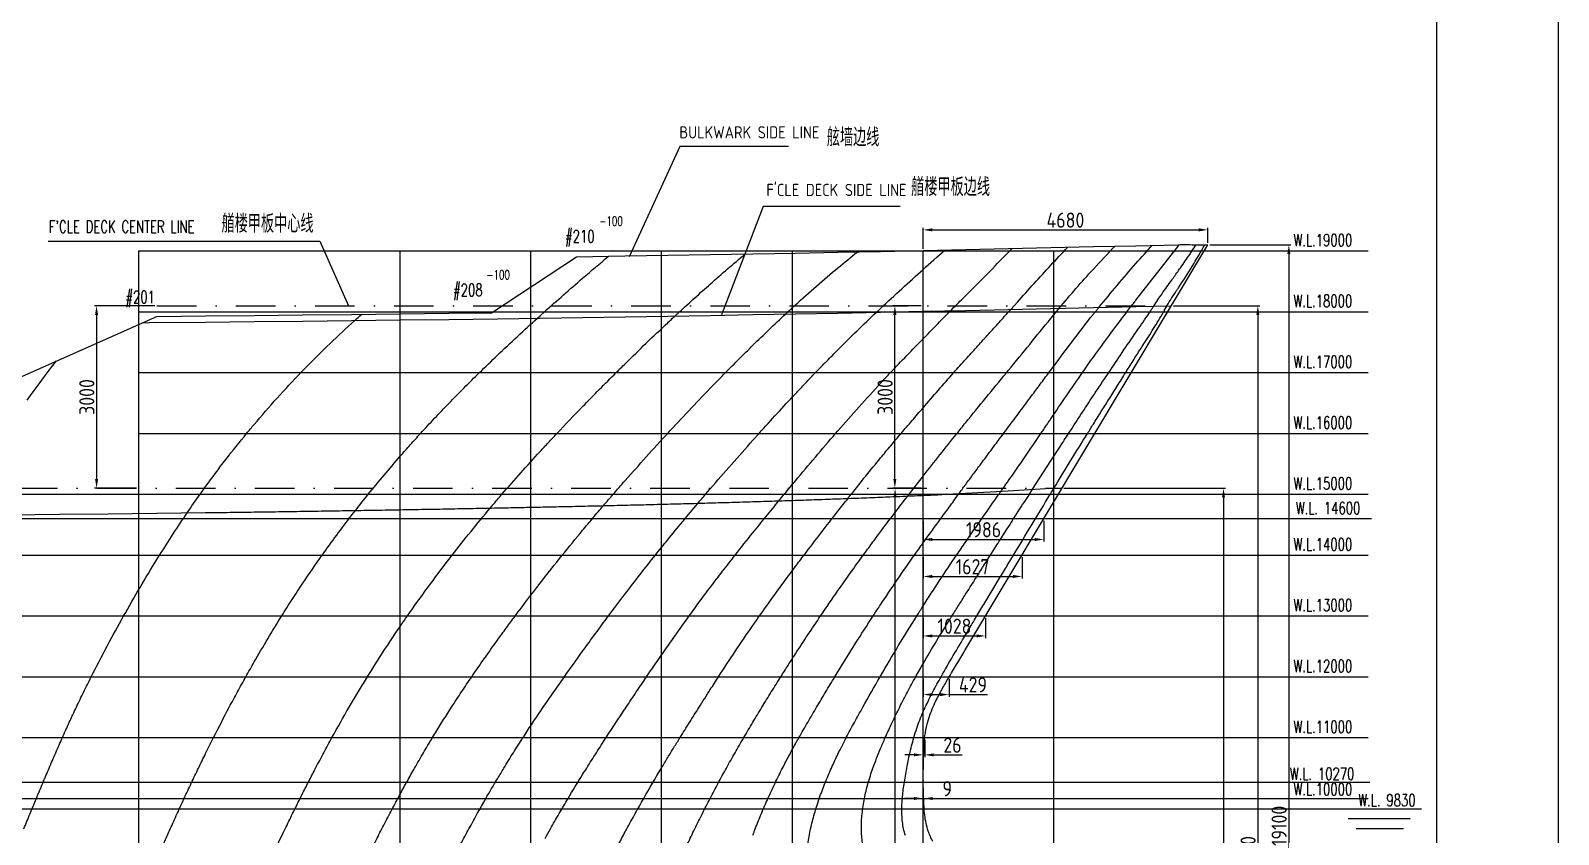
# Model space of a CAD drawing. Extents: x -990827 to -799530, y -79356 to 40656.
# Drawn here: x -824656 to -799530, y -34035 to -20821 of the extents above; entities that cross this region are included whole.
import ezdxf

# ---------------------------------------------------------------- set-up
doc = ezdxf.new("R2010")
doc.units = 0
doc.header["$MEASUREMENT"] = 0
doc.header["$PDMODE"] = 3
doc.header["$PDSIZE"] = 200
doc.linetypes.add('DASHDOT', pattern=[1, 0.5, -0.25, 0, -0.25])
for name, color, linetype in [('301', 7, 'Continuous'), ('302', 7, 'Continuous'), ('700', 7, 'Continuous'), ('CLOUND1', 7, 'Continuous'), ('grid', 7, 'Continuous'), ('sta', 7, 'Continuous'), ('标题栏', 7, 'Continuous')]:
    doc.layers.add(name, color=color, linetype=linetype)
doc.styles.add('ROMANS', font='romans.shx', dxfattribs={"width": 0.7, "height": 125})
doc.styles.get("Standard").update_dxf_attribs({"font": 'gbenor.shx', "bigfont": 'gbcbig.shx'})
doc.dimstyles.new('ISO-25', dxfattribs={"dimtxt": 250, "dimasz": 150, "dimexe": 35, "dimexo": 35, "dimgap": 35, "dimtad": 1, "dimdec": 0, "dimtxsty": 'Standard', "dimcen": 20, "dimclrd": 2, "dimclre": 2, "dimclrt": 2, "dimadec": 0, "dimazin": 0, "dimtfac": 1, "dimtdec": 0, "dimtmove": 0, "dimatfit": 3, "dimfxl": 1.25, "dimarcsym": 0})

# ---------------------------------------------------------------- blocks, each defined once
blk = doc.blocks.new('*D51')
at = {"color": 2, "lineweight": -2, "transparency": 16777216}
for p, q in [((-822612, -25344), (-823605, -25344)), ((-823570, -25494), (-823570, -28194)), ((-822912, -28344), (-823605, -28344))]:
    blk.add_line(p, q, dxfattribs=at)
at = {"color": 2, "transparency": 16777216}
for points in [[(-823595, -25494), (-823545, -25494), (-823570, -25344)], [(-823595, -28194), (-823545, -28194), (-823570, -28344)]]:
    blk.add_solid(points, dxfattribs=at)
at = {"layer": 'Defpoints', "color": 0, "transparency": 16777216}
for p in [(-822577, -25344), (-823570, -28344), (-822877, -28344)]:
    blk.add_point(p, dxfattribs=at)
at = {"color": 2, "transparency": 16777216, "insert": (-823730, -26844), "char_height": 250, "attachment_point": 5, "rotation": 90}
blk.add_mtext('3000', dxfattribs=at)
blk = doc.blocks.new('*D10')
at = {"layer": 'Defpoints', "color": 0, "transparency": 16777216}
for p in [(-809977, -28844), (-807991, -28844), (-807991, -29186)]:
    blk.add_point(p, dxfattribs=at)
at = {"layer": '标题栏', "color": 2, "lineweight": -2, "transparency": 16777216}
for p, q in [((-809977, -28879), (-809977, -29221)), ((-807991, -28879), (-807991, -29221)), ((-809827, -29186), (-808141, -29186))]:
    blk.add_line(p, q, dxfattribs=at)
at = {"layer": '标题栏', "color": 2, "transparency": 16777216}
for points in [[(-809827, -29161), (-809827, -29211), (-809977, -29186)], [(-808141, -29161), (-808141, -29211), (-807991, -29186)]]:
    blk.add_solid(points, dxfattribs=at)
at = {"layer": '标题栏', "color": 2, "transparency": 16777216, "insert": (-808984, -29026), "char_height": 250, "attachment_point": 5}
blk.add_mtext('1986', dxfattribs=at)
blk = doc.blocks.new('*D11')
at = {"layer": 'Defpoints', "color": 0, "transparency": 16777216}
for p in [(-809977, -29444), (-808351, -29444), (-808351, -29794)]:
    blk.add_point(p, dxfattribs=at)
at = {"layer": '标题栏', "color": 2, "lineweight": -2, "transparency": 16777216}
for p, q in [((-809977, -29479), (-809977, -29829)), ((-808351, -29479), (-808351, -29829)), ((-809827, -29794), (-808501, -29794))]:
    blk.add_line(p, q, dxfattribs=at)
at = {"layer": '标题栏', "color": 2, "transparency": 16777216}
for points in [[(-809827, -29769), (-809827, -29819), (-809977, -29794)], [(-808501, -29769), (-808501, -29819), (-808351, -29794)]]:
    blk.add_solid(points, dxfattribs=at)
at = {"layer": '标题栏', "color": 2, "transparency": 16777216, "insert": (-809164, -29634), "char_height": 250, "attachment_point": 5}
blk.add_mtext('1627', dxfattribs=at)
blk = doc.blocks.new('*D12')
at = {"layer": 'Defpoints', "color": 0, "transparency": 16777216}
for p in [(-809977, -30444), (-808949, -30444), (-808949, -30772)]:
    blk.add_point(p, dxfattribs=at)
at = {"layer": '标题栏', "color": 2, "lineweight": -2, "transparency": 16777216}
for p, q in [((-809977, -30479), (-809977, -30807)), ((-808949, -30479), (-808949, -30807)), ((-809827, -30772), (-809099, -30772))]:
    blk.add_line(p, q, dxfattribs=at)
at = {"layer": '标题栏', "color": 2, "transparency": 16777216}
for points in [[(-809827, -30747), (-809827, -30797), (-809977, -30772)], [(-809099, -30747), (-809099, -30797), (-808949, -30772)]]:
    blk.add_solid(points, dxfattribs=at)
at = {"layer": '标题栏', "color": 2, "transparency": 16777216, "insert": (-809463, -30612), "char_height": 250, "attachment_point": 5}
blk.add_mtext('1028', dxfattribs=at)
blk = doc.blocks.new('*D13')
at = {"layer": 'Defpoints', "color": 0, "transparency": 16777216}
for p in [(-809977, -31444), (-809548, -31444), (-809548, -31736)]:
    blk.add_point(p, dxfattribs=at)
at = {"layer": '标题栏', "color": 2, "lineweight": -2, "transparency": 16777216}
for p, q in [((-809977, -31479), (-809977, -31771)), ((-809548, -31479), (-809548, -31771)), ((-809827, -31736), (-809698, -31736)), ((-809548, -31736), (-808918, -31736))]:
    blk.add_line(p, q, dxfattribs=at)
at = {"layer": '标题栏', "color": 2, "transparency": 16777216}
for points in [[(-809827, -31711), (-809827, -31761), (-809977, -31736)], [(-809698, -31711), (-809698, -31761), (-809548, -31736)]]:
    blk.add_solid(points, dxfattribs=at)
at = {"layer": '标题栏', "color": 2, "transparency": 16777216, "insert": (-809158, -31576), "char_height": 250, "attachment_point": 5}
blk.add_mtext('429', dxfattribs=at)
blk = doc.blocks.new('*D14')
at = {"layer": 'Defpoints', "color": 0, "transparency": 16777216}
for p in [(-809977, -32444), (-809952, -32444), (-809952, -32727)]:
    blk.add_point(p, dxfattribs=at)
at = {"layer": '标题栏', "color": 2, "lineweight": -2, "transparency": 16777216}
for p, q in [((-809977, -32479), (-809977, -32762)), ((-809952, -32479), (-809952, -32762)), ((-810127, -32727), (-810277, -32727)), ((-809977, -32727), (-809952, -32727)), ((-809802, -32727), (-809337, -32727))]:
    blk.add_line(p, q, dxfattribs=at)
at = {"layer": '标题栏', "color": 2, "transparency": 16777216}
for points in [[(-810127, -32702), (-810127, -32752), (-809977, -32727)], [(-809802, -32702), (-809802, -32752), (-809952, -32727)]]:
    blk.add_solid(points, dxfattribs=at)
at = {"layer": '标题栏', "color": 2, "transparency": 16777216, "insert": (-809494, -32567), "char_height": 250, "attachment_point": 5}
blk.add_mtext('26', dxfattribs=at)
blk = doc.blocks.new('*D15')
at = {"layer": 'CLOUND1', "color": 2, "lineweight": -2, "transparency": 16777216}
for p, q in [((-810127, -33444), (-810277, -33444)), ((-809977, -33444), (-809969, -33444)), ((-809819, -33444), (-809493, -33444))]:
    blk.add_line(p, q, dxfattribs=at)
at = {"layer": 'CLOUND1', "color": 2, "transparency": 16777216}
for points in [[(-810127, -33419), (-810127, -33469), (-809977, -33444)], [(-809819, -33419), (-809819, -33469), (-809969, -33444)]]:
    blk.add_solid(points, dxfattribs=at)
at = {"layer": 'Defpoints', "color": 0, "transparency": 16777216}
for p in [(-809977, -33444), (-809969, -33444), (-809969, -33444)]:
    blk.add_point(p, dxfattribs=at)
at = {"layer": 'CLOUND1', "color": 2, "transparency": 16777216, "insert": (-809581, -33284), "char_height": 250, "attachment_point": 5}
blk.add_mtext('9', dxfattribs=at)
blk = doc.blocks.new('*D25')
at = {"layer": 'CLOUND1', "color": 2, "lineweight": -2, "transparency": 16777216}
for p, q in [((-810012, -28344), (-810474, -28344)), ((-810439, -43294), (-810439, -28494)), ((-810012, -43444), (-810474, -43444))]:
    blk.add_line(p, q, dxfattribs=at)
at = {"layer": 'CLOUND1', "color": 2, "transparency": 16777216}
for points in [[(-810464, -28494), (-810414, -28494), (-810439, -28344)], [(-810464, -43294), (-810414, -43294), (-810439, -43444)]]:
    blk.add_solid(points, dxfattribs=at)
at = {"layer": 'Defpoints', "color": 0, "transparency": 16777216}
for p in [(-810439, -28344), (-809977, -28344), (-809977, -43444)]:
    blk.add_point(p, dxfattribs=at)
at = {"layer": 'CLOUND1', "color": 2, "transparency": 16777216, "insert": (-810599, -35894), "char_height": 250, "attachment_point": 5, "rotation": 90}
blk.add_mtext('15100', dxfattribs=at)
blk = doc.blocks.new('*D26')
at = {"layer": 'CLOUND1', "color": 2, "lineweight": -2, "transparency": 16777216}
for p, q in [((-810012, -25344), (-810477, -25344)), ((-810442, -28194), (-810442, -25494)), ((-810012, -28344), (-810477, -28344))]:
    blk.add_line(p, q, dxfattribs=at)
at = {"layer": 'CLOUND1', "color": 2, "transparency": 16777216}
for points in [[(-810467, -25494), (-810417, -25494), (-810442, -25344)], [(-810467, -28194), (-810417, -28194), (-810442, -28344)]]:
    blk.add_solid(points, dxfattribs=at)
at = {"layer": 'Defpoints', "color": 0, "transparency": 16777216}
for p in [(-810442, -25344), (-809977, -25344), (-809977, -28344)]:
    blk.add_point(p, dxfattribs=at)
at = {"layer": 'CLOUND1', "color": 2, "transparency": 16777216, "insert": (-810602, -26844), "char_height": 250, "attachment_point": 5, "rotation": 90}
blk.add_mtext('3000', dxfattribs=at)
blk = doc.blocks.new('*D27')
at = {"layer": 'CLOUND1', "color": 2, "lineweight": -2, "transparency": 16777216}
for p, q in [((-807664, -28344), (-805003, -28344)), ((-805038, -28494), (-805038, -43294)), ((-807664, -43444), (-805003, -43444))]:
    blk.add_line(p, q, dxfattribs=at)
at = {"layer": 'CLOUND1', "color": 2, "transparency": 16777216}
for points in [[(-805063, -28494), (-805013, -28494), (-805038, -28344)], [(-805063, -43294), (-805013, -43294), (-805038, -43444)]]:
    blk.add_solid(points, dxfattribs=at)
at = {"layer": 'Defpoints', "color": 0, "transparency": 16777216}
for p in [(-807699, -28344), (-807699, -43444), (-805038, -43444)]:
    blk.add_point(p, dxfattribs=at)
at = {"layer": 'CLOUND1', "color": 2, "transparency": 16777216, "insert": (-805198, -35894), "char_height": 250, "attachment_point": 5, "rotation": 90}
blk.add_mtext('15100', dxfattribs=at)
blk = doc.blocks.new('*D28')
at = {"layer": 'CLOUND1', "color": 2, "lineweight": -2, "transparency": 16777216}
for p, q in [((-805862, -25344), (-804438, -25344)), ((-804473, -25494), (-804473, -43294)), ((-805862, -43444), (-804438, -43444))]:
    blk.add_line(p, q, dxfattribs=at)
at = {"layer": 'CLOUND1', "color": 2, "transparency": 16777216}
for points in [[(-804498, -25494), (-804448, -25494), (-804473, -25344)], [(-804498, -43294), (-804448, -43294), (-804473, -43444)]]:
    blk.add_solid(points, dxfattribs=at)
at = {"layer": 'Defpoints', "color": 0, "transparency": 16777216}
for p in [(-805897, -25344), (-805897, -43444), (-804473, -43444)]:
    blk.add_point(p, dxfattribs=at)
at = {"layer": 'CLOUND1', "color": 2, "transparency": 16777216, "insert": (-804633, -34394), "char_height": 250, "attachment_point": 5, "rotation": 90}
blk.add_mtext('18100', dxfattribs=at)
blk = doc.blocks.new('*D29')
at = {"layer": 'CLOUND1', "color": 2, "lineweight": -2, "transparency": 16777216}
for p, q in [((-805262, -24344), (-803928, -24344)), ((-803963, -24494), (-803963, -43294)), ((-805827, -43444), (-803928, -43444))]:
    blk.add_line(p, q, dxfattribs=at)
at = {"layer": 'CLOUND1', "color": 2, "transparency": 16777216}
for points in [[(-803988, -24494), (-803938, -24494), (-803963, -24344)], [(-803988, -43294), (-803938, -43294), (-803963, -43444)]]:
    blk.add_solid(points, dxfattribs=at)
at = {"layer": 'Defpoints', "color": 0, "transparency": 16777216}
for p in [(-805297, -24344), (-805862, -43444), (-803963, -43444)]:
    blk.add_point(p, dxfattribs=at)
at = {"layer": 'CLOUND1', "color": 2, "transparency": 16777216, "insert": (-804123, -33894), "char_height": 250, "attachment_point": 5, "rotation": 90}
blk.add_mtext('19100', dxfattribs=at)
blk = doc.blocks.new('*D44')
at = {"layer": 'CLOUND1', "color": 2, "lineweight": -2, "transparency": 16777216}
for p, q in [((-809977, -24409), (-809977, -24062)), ((-809827, -24097), (-805447, -24097)), ((-805297, -24309), (-805297, -24062))]:
    blk.add_line(p, q, dxfattribs=at)
at = {"layer": 'CLOUND1', "color": 2, "transparency": 16777216}
for points in [[(-809827, -24072), (-809827, -24122), (-809977, -24097)], [(-805447, -24072), (-805447, -24122), (-805297, -24097)]]:
    blk.add_solid(points, dxfattribs=at)
at = {"layer": 'Defpoints', "color": 0, "transparency": 16777216}
for p in [(-805297, -24097), (-805297, -24344), (-809977, -24444)]:
    blk.add_point(p, dxfattribs=at)
at = {"layer": 'CLOUND1', "color": 2, "transparency": 16777216, "insert": (-807637, -23937), "char_height": 250, "attachment_point": 5}
blk.add_mtext('4680', dxfattribs=at)

msp = doc.modelspace()

# ---------------------------------------------------------------- linework, layer by layer
msp.add_line((-799529.8, -79355.7), (-799529.8, 4644.3))
at = {"color": 2}
msp.add_line((-822577.4, -25619.2), (-822822.4, -25627.9), dxfattribs=at)
at = {"color": 6}
msp.add_lwpolyline([(-801529.8, -77355.7), (-801529.8, 2644.3)], dxfattribs=at)
at = {"color": 171}
for points in [[(-813850, -34192, -0.005198), (-813732.4, -33943.5, -0.0035318), (-813608.3, -33692.9, -0.0034279), (-813480.6, -33443.5, -0.0033845), (-813347.9, -33192.9, -0.0031715), (-813211.5, -32943.5, -0.0030504), (-813070.5, -32693, -0.0026214), (-812926.4, -32443.5, -0.0024086), (-812777.4, -32191.7, -0.0020957), (-812627.6, -31943.5, -0.0019419), (-812473.7, -31693.2, -0.0018406), (-812317.6, -31443.5, -0.0014287), (-812198.2, -31255.2, -0.001615), (-812077.4, -31067.3, -0.0027586), (-811872.6, -30754.8, -0.0026086), (-811663.8, -30443.5, -0.0034421), (-811377.4, -30027.5, -0.0048756), (-810960.9, -29443.5, -0.0016043), (-810819.9, -29251.1, -0.0014981), (-810677.4, -29059.2, -0.0046798), (-810230.1, -28472), (-810207.9, -28443.5, -0.000434), (-809977.5, -28147.7, -0.0008859), (-809701.3, -27795, -0.0029529), (-809421.7, -27443.5, -0.0007917), (-809349.7, -27354.4, -0.0002959), (-809277.4, -27265.3, -0.0007961), (-808942.7, -26854.7, -0.0001699), (-808606.9, -26444.4), (-808574.5, -26404.9, -0.0001595), (-807876, -25552.9), (-807784.4, -25441.2, -0.0001925), (-807761.6, -25413.4, -0.0005434), (-807738.8, -25385.7, -0.0071514), (-807464, -25061.8, -0.0062106), (-807177.4, -24741.8, -0.0070674), (-806821, -24364.6)], [(-811873.3, -34193.4, -0.0190263), (-811828, -33943.5, -0.0159335), (-811764.3, -33693.4, -0.0132175), (-811684.9, -33443.5, -0.012073), (-811591.4, -33193.4, -0.0097536), (-811485.2, -32943.5, -0.0041491), (-811432.4, -32828.2, -0.003641), (-811377.4, -32712.9, -0.003937), (-811310.6, -32578.2, -0.0032123), (-811241.5, -32443.5, -0.0050064), (-811107.8, -32193.5, -0.0024503), (-810969.4, -31943.5, -0.003609), (-810684.5, -31443.5), (-810677.4, -31431.2, -0.0039009), (-810385.9, -30937.3, -0.0052549), (-810082.1, -30443.5, -0.0008711), (-810029.9, -30361, -0.0006605), (-809977.4, -30278.6, -0.0033089), (-809706.9, -29861, -0.0045982), (-809427, -29443.5, -0.0010972), (-809352.2, -29334.6, -0.0004233), (-809276.9, -29225.8, -0.000722), (-809005.1, -28834.6, -0.0002489), (-808732.2, -28443.5, -0.0000673), (-808714.3, -28417.8, -0.0004346), (-808696.3, -28392.2, -0.0009396), (-808656.5, -28335.6, -0.0001527), (-808616.5, -28279.1, 0.0000071), (-808596.9, -28251.5, 0.0001765), (-808577.4, -28223.9, 0.0034125), (-808305.7, -27833.8, 0.0018888), (-808040, -27443.5, 0.000238), (-807994.4, -27376, 0.0001761), (-807948.9, -27308.5, 0.0000972), (-807913.2, -27255.5, -0.0001764), (-807877.4, -27202.4, -0.0014039), (-807619.8, -26823, -0.0024293), (-807358, -26443.5, -0.0011163), (-807268.3, -26315.5, -0.0019237), (-807177.4, -26187.5, -0.0051397), (-806913.9, -25827.1, -0.0018681), (-806625, -25443.5), (-806560.6, -25358.7, -0.0006427), (-806519.3, -25304.6, -0.0030895), (-806477.4, -25250.4), (-805777.4, -24357.1), (-805764.4, -24340.5)], [(-810269.2, -34054.5, -0.0249964), (-810298.2, -33943.5, -0.0439665), (-810325.8, -33710.3, -0.0281854), (-810318.7, -33443.5, -0.0178843), (-810290.6, -33208, -0.0082694), (-810245, -32943.5, -0.0067908), (-810198.6, -32715.7, -0.0164617), (-810129.9, -32443.5, -0.0111257), (-810081.6, -32288.7, -0.0232869), (-809977.4, -32021.3, -0.0030099), (-809959.9, -31982.5, -0.0012737), (-809941.9, -31943.5, -0.0130112), (-809816.5, -31691, -0.0058456), (-809681.6, -31443.5, -0.0050684), (-809482.1, -31095.6, -0.0023026), (-809277.4, -30750.5, -0.000479), (-809205.1, -30630.1, 0.0001278), (-809132.6, -30509.8), (-809092.7, -30443.5, 0.0002041), (-808961.3, -30225.1), (-808703.8, -29796.6, -0.000269), (-808577.4, -29586.5), (-808491.3, -29443.5, -0.0002474), (-808189.5, -28943.2, -0.0008341), (-807886.6, -28443.5), (-807886.1, -28442.8, -0.0003113), (-807881.8, -28435.6, 0.0001842), (-807877.4, -28428.5, 0.0010986), (-807856.2, -28393.3, 0.0002441), (-807835.1, -28358.1), (-807825.8, -28342.6, -0.003158), (-807551.5, -27892, -0.0008916), (-807273.5, -27443.5, -0.0001737), (-807225.5, -27366.4, -0.0003334), (-807177.4, -27289.4, -0.0008681), (-807052.5, -27090.3, -0.0002585), (-806927.2, -26891.4, 0.0001662), (-806786.2, -26667.6, 0.0011117), (-806645.8, -26443.5, 0.000061), (-806625.2, -26410.5, 0.0003182), (-806604.6, -26377.5, -0.0003136), (-806541.2, -26275.7, -0.0015458), (-806477.4, -26174.1, -0.0014282), (-806418.3, -26081.3, -0.0003069), (-806358.9, -25988.7, 0.0024033), (-806187.1, -25718.3, 0.0120981), (-806023.5, -25443.5, 0.0006682), (-806015, -25428.5, 0.0003208), (-806006.6, -25413.4, -0.0006789), (-805987.4, -25379.2, -0.0033592), (-805968, -25345.2, -0.0126343), (-805890.7, -25219.4, -0.0025163), (-805809.5, -25095.8, 0.0000685), (-805793.4, -25071.7, 0.0004701), (-805777.4, -25047.5, 0.0166314), (-805344.4, -24342.7)], [(-822535.7, -34346.7, -0.0000696), (-822446.8, -34144.8, -0.0010296), (-822357.5, -33943.5, -0.0016247), (-822244.5, -33692.6, -0.0019034), (-822130.4, -33443.5, -0.0020202), (-822012.8, -33192.4, -0.0021189), (-821893.9, -32943.5, -0.0021471), (-821777.4, -32705.2, -0.0024564), (-821646.6, -32443.5, -0.0048624), (-821387.4, -31943.5, -0.0025665), (-821252.2, -31692.1, -0.0026933), (-821115.2, -31443.5, -0.0027678), (-820977.4, -31199.8, -0.0046148), (-820753.8, -30817.7, -0.0049734), (-820525.1, -30443.5, -0.0037625), (-820352.7, -30172.2, -0.0039059), (-820177.4, -29905.5, -0.0070327), (-819859.2, -29443.5, -0.0050908), (-819620.6, -29114.6, -0.0047579), (-819377.4, -28792.8, -0.001344), (-819312.5, -28709.1, -0.0022674), (-819207.6, -28575.7, -0.0020219), (-819101.7, -28443.5, -0.009567), (-818577.4, -27819, -0.0029634), (-818410.5, -27630, -0.0028119), (-818242, -27443.5, -0.0036895), (-818011, -27194.7, -0.0034592), (-817777.4, -26950, -0.0035128), (-817526.8, -26694.7, -0.003166), (-817273.4, -26443.5, -0.0034216), (-816977.4, -26157.7, -0.0034907), (-816650.1, -25850.2, -0.0030503), (-816319.5, -25547.7), (-816277.4, -25509.7), (-816203.9, -25443.5, -0.0024576), (-815891.8, -25166.1, -0.0025568), (-815577.4, -24892.3, -0.0034729), (-815151.2, -24530)], [(-819004, -34192.2, -0.0023484), (-818878.2, -33943.5, -0.0024002), (-818748.1, -33692.2, -0.0026682), (-818616.1, -33443.5), (-818577.4, -33371.9, -0.0025716), (-818459.3, -33156.5, -0.0027396), (-818339.4, -32943.5, -0.0033569), (-818193.7, -32691.7, -0.0035286), (-818045.5, -32443.5, -0.0031068), (-817912.4, -32227.2, -0.0029335), (-817777.4, -32013.6), (-817732.4, -31943.5, -0.0033097), (-817567.5, -31691.8, -0.003021), (-817400.3, -31443.5, -0.0035312), (-817190.3, -31140.3, -0.0030796), (-816977.4, -30841.4, -0.0019576), (-816832.1, -30641.6, -0.0018314), (-816685.6, -30443.5, -0.004979), (-816277.4, -29906.7, -0.0044553), (-815911.2, -29443.5, -0.0039391), (-815577.4, -29035.6, -0.0019177), (-815406.8, -28832, -0.0016853), (-815235, -28630.1, -0.0015686), (-815074.3, -28443.5, -0.0019191), (-814877.4, -28218.2, -0.0031309), (-814529.6, -27828.3, -0.0026885), (-814178.3, -27443.5, -0.0026234), (-813829.5, -27069.6, -0.0030167), (-813477.4, -26700.5, -0.0022764), (-813227.1, -26443.5, -0.0021611), (-813003.1, -26217.7, -0.0023547), (-812777.4, -25994.3, -0.0030177), (-812510, -25735.1, -0.0037907), (-812239.7, -25480.2), (-812200.2, -25443.5, -0.000712), (-812138.9, -25387, -0.000932), (-812077.4, -25330.6, -0.0110716), (-811377.4, -24719.4, -0.0049165), (-811057.5, -24457.6)], [(-816193.1, -34099.1, -0.0030847), (-816107.2, -33943.5, -0.0044216), (-815963.2, -33691.8, -0.0028636), (-815816.3, -33443.5, -0.003854), (-815577.4, -33051.8, -0.0010414), (-815509.9, -32943.5, -0.0022773), (-815351.1, -32692.5, -0.0019139), (-815190.6, -32443.5, -0.0016356), (-815034.6, -32205.1, -0.0010791), (-814877.5, -31967.8), (-814861.3, -31943.6, -0.0009824), (-814693.8, -31693, -0.0012243), (-814525.3, -31443.5, -0.001424), (-814352, -31189.8, -0.0018943), (-814177.4, -30937.7, -0.002105), (-814002.5, -30689.5, -0.0025306), (-813825.8, -30443.5, -0.0025094), (-813652.5, -30207.5, -0.0023144), (-813477.4, -29973.6, -0.0025091), (-813274, -29707.4, -0.002136), (-813068.5, -29443.5, -0.0027083), (-812777.4, -29077.3, -0.0017308), (-812563.8, -28813.4, -0.0012036), (-812349, -28551), (-812260.3, -28443.5, -0.0009799), (-812077.4, -28223, -0.0020725), (-811748.4, -27831.2, -0.0031224), (-811416, -27443.5), (-811377.4, -27399.2, -0.0035585), (-811029.9, -27006, -0.0038166), (-810677.4, -26618.8, -0.0009534), (-810595.9, -26531, -0.0012464), (-810514.1, -26443.6, -0.0036154), (-810247, -26163.7, -0.0010677), (-809977.5, -25886.6, -0.0004277), (-809759.9, -25664.3, -0.000622), (-809542, -25442.4), (-809527.1, -25427.3, -0.0013785), (-809423.5, -25322.8, -0.0002801), (-809319.7, -25218.7), (-809277.4, -25176.4, 0.0023123), (-808577.4, -24468.7), (-808513.8, -24403.7)]]:
    msp.add_lwpolyline(points, format="xyb", dxfattribs=at)
at = {"color": 151}
for points in [[(-812777.4, -34048.2, -0.0021315), (-812758.1, -33995.8, -0.0019421), (-812738.4, -33943.5, -0.0085351), (-812637.5, -33692.7, -0.0061676), (-812528.7, -33443.5, -0.005714), (-812412.1, -33192.9, -0.0058846), (-812289, -32943.5, -0.004704), (-812185.3, -32744.3, -0.0044502), (-812077.4, -32545.9, -0.0010887), (-812048.8, -32494.7, -0.0008714), (-812020, -32443.5, -0.003517), (-811876, -32193.2, -0.0017079), (-811729, -31943.5, -0.0013242), (-811579.6, -31693.4, -0.0015285), (-811428.4, -31443.5), (-811377.4, -31360, -0.0032272), (-811092.4, -30900.9, -0.0039202), (-810799.2, -30443.5, -0.0016602), (-810677.4, -30258.2, -0.0037329), (-810403, -29850, -0.004074), (-810120.4, -29443.5, -0.0020331), (-809977.4, -29243.2, -0.0015746), (-809840.7, -29054.5, -0.000269), (-809703.1, -28866.1, 0.00039), (-809549, -28654.9, 0.0019766), (-809396.2, -28443.5), (-809395, -28441.9, 0.0000008), (-809391.8, -28437.4, -0.0002666), (-809388.6, -28433, -0.0036165), (-809337.6, -28363, -0.0007179), (-809285.7, -28293.2), (-809277.4, -28282.1, 0.0006796), (-809153.2, -28114.8, 0.000303), (-809029.3, -27947.4, -0.0003058), (-808842.6, -27695.3, -0.0015404), (-808654.7, -27443.5, -0.0001687), (-808633.7, -27415.7, 0.0000673), (-808612.8, -27387.9), (-808577.4, -27340.8, 0.0013385), (-808385.6, -27084.3, 0.0002488), (-808195, -26827.5, -0.0001425), (-808052.5, -26635.4, -0.000754), (-807909.5, -26443.5), (-807877.4, -26400.6, -0.001298), (-807531.9, -25941.1, -0.0057507), (-807177.4, -25483.4, -0.0004473), (-807161.6, -25463.4, -0.001171), (-807145.6, -25443.5, -0.0020887), (-807116, -25407, -0.0005268), (-807086.2, -25370.6, -0.0024878), (-806786.4, -25009.3, -0.0061839), (-806477.4, -24649.8, -0.0058414), (-806207.5, -24350.7)], [(-810974.9, -34172.8, -0.0306444), (-810991.9, -33943.5, -0.0288175), (-810980.6, -33695.4, -0.0235974), (-810942.6, -33443.5, -0.0199331), (-810884.4, -33202.7, -0.0155067), (-810801.9, -32943.5, -0.0082235), (-810742.4, -32783.3, -0.0060572), (-810677.4, -32622.3, -0.0029704), (-810639.5, -32533, -0.0025199), (-810600.3, -32443.5, -0.0064785), (-810485.6, -32194.1, -0.0055316), (-810363, -31943.5, -0.0051982), (-810234.3, -31694, -0.0047885), (-810098.7, -31443.5, -0.0040022), (-809977.4, -31228.7, -0.0061712), (-809752.9, -30849.1, -0.003052), (-809502.7, -30443.5, -0.0008192), (-809390.7, -30265.1, -0.0002519), (-809278.2, -30086.7, -0.0005427), (-808871.3, -29444, -0.0002773), (-808726.7, -29216.4, -0.0007), (-808581.4, -28988.7, -0.000798), (-808406.5, -28716.3, -0.0002137), (-808230.6, -28443.7), (-808177.7, -28361.8), (-807876.5, -27895.6), (-807730.4, -27669.5, -0.0001753), (-807584.1, -27443.5, -0.0005717), (-807382, -27132.1, -0.0018819), (-807177.4, -26820.3, -0.0011097), (-807052.2, -26632, -0.0002488), (-806926.2, -26443.5, -0.0007706), (-806704.1, -26112.9, -0.0035143), (-806477.4, -25781.6, -0.0003352), (-806455.4, -25749.9, -0.0001105), (-806433.4, -25718.3, 0.0013286), (-806335, -25576.4, 0.0063815), (-806246, -25443.5, 0.001179), (-806230.3, -25419.3, 0.000232), (-806214.6, -25395.1, -0.0002437), (-806200.2, -25372.6, -0.0010276), (-806185.6, -25350.2, -0.0090711), (-806047.4, -25146, -0.0019019), (-805890, -24924.2, 0.0002375), (-805833.5, -24845.1, 0.0012072), (-805777.4, -24766.1, 0.0039758), (-805629.4, -24553.1, 0.0041568), (-805487, -24340.9)], [(-820709.4, -34443.5, -0.0017161), (-820468.8, -33943.5, -0.0010617), (-820346.3, -33692.7, -0.0018212), (-820222.9, -33443.5), (-820177.4, -33352.9, -0.0018474), (-820072.9, -33147.3, -0.0020513), (-819967.3, -32943.5, -0.0026346), (-819834, -32692.1, -0.0027575), (-819698.8, -32443.5, -0.0057741), (-819415.8, -31943.5), (-819377.4, -31877.8, -0.0027809), (-819247.7, -31659.3, -0.0030525), (-819116.3, -31443.5, -0.0060646), (-818850.3, -31024.3, -0.0056162), (-818577.4, -30615.7, -0.0022811), (-818458.4, -30443.5, -0.0060753), (-818121.9, -29973.4, -0.0058025), (-817777.4, -29515.6), (-817721.6, -29443.5, -0.0098306), (-817095.7, -28669.6, -0.0017835), (-816977.4, -28530.1, -0.0011211), (-816903.2, -28443.5, -0.0044226), (-816592.4, -28089.3, -0.0037343), (-816277.4, -27741.8, -0.001499), (-816138.9, -27592.1, -0.0013237), (-815999.7, -27443.5, -0.0037711), (-815577.4, -27001.7, -0.0023339), (-815302.6, -26721.1, -0.0021916), (-815025.8, -26443.5, -0.0012075), (-814877.4, -26296.7, -0.0060288), (-814177.4, -25623.9, -0.0005985), (-814117.6, -25567.9, -0.0009361), (-814057.8, -25512.2, -0.0005837), (-814020.5, -25477.8, -0.0003963), (-813983.3, -25443.5, -0.0023668), (-813731.3, -25214, -0.0026056), (-813477.4, -24987.4, -0.0059921), (-812903.1, -24492.2)], [(-817578, -34191.2, -0.0036952), (-817446.4, -33943.5, -0.0064734), (-817167.6, -33443.5, -0.0042201), (-816977.4, -33119, -0.0022629), (-816871.5, -32943.5, -0.0032656), (-816715.8, -32691.8, -0.0033542), (-816557.6, -32443.5, -0.0028416), (-816418.4, -32230.9, -0.0024967), (-816277.4, -32020.6), (-816225, -31943.5, -0.0024506), (-816051.9, -31692.5, -0.0016775), (-815877.2, -31443.5, -0.0025793), (-815577.4, -31024, -0.0018791), (-815365.2, -30732.6, -0.0020272), (-815151.2, -30443.5, -0.0026774), (-814877.4, -30080.8, -0.0025083), (-814630.3, -29760.4, -0.0027359), (-814380.6, -29443.5, -0.0022377), (-814177.4, -29191, -0.0026496), (-813929.7, -28889.2, -0.0023943), (-813679.6, -28590.6, -0.001157), (-813554.6, -28443.5), (-813477.4, -28353.4, -0.0029676), (-813129.1, -27952.6, -0.0023538), (-812777.4, -27556.5), (-812675.9, -27443.5, -0.002037), (-812378, -27115.5, -0.0027772), (-812077.4, -26790.9, -0.0016912), (-811913, -26616.5, -0.00203), (-811747.4, -26443.5, -0.0022201), (-811563.1, -26254.1, -0.0017313), (-811377.4, -26066.4, -0.0033042), (-811063.9, -25755.7, -0.0058012), (-810745.6, -25451.5), (-810743.3, -25449.4, 0.0002774), (-810740.2, -25446.4, 0.000125), (-810737.1, -25443.5, 0.0011049), (-810713.2, -25421.1, 0.0002169), (-810689.4, -25398.6), (-810677.4, -25387.3, -0.004318), (-810329.3, -25064.3, -0.0022715), (-809977.4, -24746.3, -0.0017796), (-809619.5, -24428.1)], [(-814994.3, -34216, -0.0050338), (-814877.4, -33993.1, -0.0004769), (-814864.1, -33968.3, -0.0003707), (-814850.7, -33943.5, -0.00335), (-814712.5, -33692.3, -0.0023577), (-814571.9, -33443.5, -0.0041236), (-814280.7, -32943.5, -0.0008569), (-814229.2, -32857.1, -0.0014304), (-814177.3, -32771, -0.002571), (-814076.7, -32606.7, -0.0006561), (-813975.1, -32443.4, -0.0003666), (-813818.8, -32193.2, -0.0009166), (-813662, -31943.6, -0.0006821), (-813569.9, -31798.1, -0.0008708), (-813477.4, -31652.9, -0.0014925), (-813342.6, -31443.5, -0.00357), (-813062.9, -31018.6, -0.0043756), (-812777.4, -30599.6, -0.0017278), (-812668.3, -30443.5, -0.0042183), (-812375.4, -30035.1, -0.0029811), (-812077.4, -29632, -0.0013059), (-811935.6, -29443.5, -0.002454), (-811657.9, -29080.1, -0.0018024), (-811377.4, -28719.6, -0.0005187), (-811295.6, -28615.4, -0.0007572), (-811213.6, -28511.5), (-811159.6, -28443.5, -0.001544), (-810919.8, -28143.6, -0.0031239), (-810677.4, -27846.3, -0.0022141), (-810509.1, -27644.4, -0.0014195), (-810339.5, -27443.8, -0.0011177), (-810158.9, -27232.4, -0.0004592), (-809977.7, -27021.7, -0.0009021), (-809727, -26731.7, -0.0027814), (-809474.3, -26443.8, -0.0011332), (-809376, -26333.6, -0.0006869), (-809277.4, -26223.8, -0.0008627), (-809101, -26028.6, -0.0001439), (-808924.2, -25833.9, 0.000218), (-808750.6, -25642.6, 0.0008395), (-808577.4, -25451), (-808535.3, -25404.2), (-808427.4, -25284.3, -0.0006105), (-808153.4, -24980.4, -0.0030722), (-807877.4, -24678.7, -0.0036642), (-807599, -24382.5)], [(-824766.1, -33943.5, -0.0004224), (-824663.3, -33693.2, -0.0007905), (-824560, -33443.5, -0.0009848), (-824455.3, -33192.9, -0.0014271), (-824349.7, -32943.5, -0.0017111), (-824241.5, -32692.4, -0.0023123), (-824131.9, -32443.5, -0.0026242), (-824018.2, -32192, -0.0030889), (-823902.4, -31943.5, -0.0032213), (-823781.2, -31691.9, -0.0029607), (-823657.8, -31443.5, -0.0058446), (-823395.2, -30937.6, -0.0052073), (-823124.7, -30443.5, -0.005084), (-822854.8, -29973.6, -0.0059808), (-822577.4, -29514.7), (-822533, -29443.5, -0.0045151), (-822308.8, -29092.4, -0.005211), (-822079.7, -28748.6, -0.0049521), (-821867.4, -28443.5, -0.0021266), (-821777.4, -28318, -0.0077999), (-821444.8, -27873.2, -0.0079144), (-821101.9, -27443.5, -0.0028787), (-820977.4, -27294.2, -0.0085998), (-820598.7, -26860.7, -0.0079935), (-820209.1, -26443.5), (-820177.4, -26410.8, -0.0078226), (-819782.4, -26015.8, -0.0080234), (-819377.4, -25635.7), (-819323.1, -25586.5, -0.0019743), (-819209.8, -25485.2)]]:
    msp.add_lwpolyline(points, format="xyb", dxfattribs=at)
at = {"color": 1, "linetype": 'DASHDOT', "ltscale": 1300}
for points in [[(-822577.4, -25343.5), (-805896.8, -25343.5)], [(-863868.2, -28343.5), (-807698.8, -28343.5)]]:
    msp.add_lwpolyline(points, dxfattribs=at)
at = {"color": 171}
msp.add_lwpolyline([(-824711.9, -26896.4), (-824654.3, -26817), (-824594.4, -26735.1), (-824533, -26651.8), (-824470.7, -26568.2), (-824408.4, -26485.4), (-824346.8, -26404.3), (-824286.7, -26326.2), (-824228.8, -26252.1)], dxfattribs=at)
at = {"layer": '301', "color": 2}
msp.add_lwpolyline([(-824977.4, -28779.8), (-824177.4, -28772.2), (-823377.4, -28763.8), (-822577.4, -28754.7), (-821777.4, -28744.8, 0.0001446), (-821373.3, -28739.5, 0.0002746), (-820977.4, -28734.1, 0.0001448), (-820577.8, -28728.5, 0.0000654), (-820177.4, -28722.6, 0.0000704), (-819777.2, -28716.5, 0.0001207), (-819377.4, -28710.2, 0.0001284), (-818976, -28703.6, 0.0001701), (-818577.4, -28696.8, 0.0000989), (-818178.4, -28689.8, 0.0001724), (-817777.4, -28682.6, 0.0001815), (-817377.8, -28675.1, 0.0000941), (-816977.4, -28667.3, 0.0001417), (-816625.2, -28660.2, 0.0002153), (-816277.4, -28653.1, 0.0002299), (-815922, -28645.5, 0.000217), (-815577.4, -28637.9, 0.0001826), (-815226, -28629.9, 0.0003042), (-814877.4, -28621.6, 0.0002573), (-814529.4, -28613, 0.0002647), (-814177.4, -28603.9, 0.0002672), (-813828.9, -28594.6, 0.0002604), (-813477.4, -28584.9, 0.0002739), (-813122.1, -28574.7, 0.0003015), (-812777.4, -28564.4, 0.0003799), (-812423.4, -28553.4, 0.0003433), (-812077.4, -28542.1, 0.0004396), (-811724.9, -28530.1, 0.0003852), (-811377.4, -28517.6, 0.0004102), (-811033.8, -28504.7, 0.0004782), (-810677.4, -28490.6, 0.000525), (-810358, -28477.4, 0.0004591), (-809977.4, -28460.8, 0.0011384), (-809489.5, -28438.1, 0.0026226), (-809277.4, -28426.7), (-808577.4, -28385), (-807877.4, -28343.5, -0.0148252), (-807845.4, -28342.6, -0.0030911), (-807692.1, -28343.5)], format="xyb", dxfattribs=at)
at = {"layer": '302', "color": 2}
msp.add_lwpolyline([(-822577.4, -25619.2), (-821777.4, -25612), (-820977.4, -25604.2), (-820177.4, -25596), (-819377.4, -25587.2), (-818577.4, -25577.8), (-817777.4, -25567.7), (-816977.4, -25557), (-816277.4, -25547.1), (-815577.4, -25536.7), (-814877.4, -25525.7), (-814177.4, -25514.3), (-813477.4, -25502.4), (-812777.4, -25490), (-812077.4, -25477.2), (-811377.4, -25463.9), (-810677.4, -25450.1), (-809977.4, -25435.7), (-809277.4, -25420.8), (-808577.4, -25405.2), (-807877.4, -25389), (-807177.4, -25372.6), (-806477.4, -25356.9), (-805896.1, -25343.5)], dxfattribs=at)
at = {"layer": '700', "color": 2}
msp.add_line((-824365.4, -24283.8), (-819897.5, -24283.8), dxfattribs=at)
at = {"layer": 'grid', "color": 2, "ltscale": 1300}
for p, q in [((-813979.8, -22726), (-814810.7, -24540.1)), ((-812191.2, -22726), (-813979.8, -22726)), ((-812606.8, -23715), (-813290.5, -25495.4)), ((-810353.3, -23715), (-812606.8, -23715)), ((-819897.5, -24283.8), (-819429.6, -25343.5))]:
    msp.add_line(p, q, dxfattribs=at)
at = {"layer": 'grid', "color": 2, "ltscale": 1200}
for p, q in [((-988582.5, -28843.5), (-802606.3, -28843.5)), ((-988568.4, -33173.5), (-802630.3, -33173.5))]:
    msp.add_line(p, q, dxfattribs=at)
at = {"layer": 'grid', "color": 1, "ltscale": 1200}
for p, q in [((-801966.8, -33780.2), (-802987.4, -33780.2)), ((-802858.9, -33935.2), (-802076, -33935.2))]:
    msp.add_line(p, q, dxfattribs=at)
at = {"layer": 'grid', "color": 251}
for points in [[(-822877.4, -24443.5), (-802657.5, -24443.5)], [(-822877.4, -43443.5), (-822877.4, -24443.5)], [(-822877.4, -24443.5), (-802657.5, -24443.5)], [(-818577.4, -45746.4), (-818577.4, -24443.5)], [(-816427.4, -43443.5), (-816427.4, -24443.5)], [(-814277.4, -43443.5), (-814277.4, -24443.5)], [(-812127.4, -43443.5), (-812127.4, -24443.5)], [(-807827.4, -43443.5), (-807827.4, -24443.5)], [(-822877.4, -25443.5), (-802657.5, -25443.5)], [(-822877.4, -26443.5), (-802657.5, -26443.5)], [(-822877.4, -27443.5), (-802657.5, -27443.5)], [(-834340, -28443.5), (-802657.5, -28443.5)], [(-988195.6, -30443.5), (-802657.5, -30443.5)], [(-988195.6, -31443.5), (-802657.5, -31443.5)], [(-988195.6, -32443.5), (-802657.5, -32443.5)], [(-988195.6, -33443.5), (-802657.5, -33443.5)]]:
    msp.add_lwpolyline(points, dxfattribs=at)
at = {"layer": 'grid', "color": 1}
msp.add_lwpolyline([(-809977.4, -43443.5), (-809977.4, -24443.5)], dxfattribs=at)
at = {"layer": 'grid', "color": 253}
msp.add_lwpolyline([(-988195.6, -29443.5), (-802657.5, -29443.5)], dxfattribs=at)
at = {"layer": 'grid', "color": 1, "ltscale": 1200}
msp.add_lwpolyline([(-987956.6, -33613.5), (-801779.7, -33613.5)], dxfattribs=at)
at = {"layer": 'sta'}
for points in [[(-829777.4, -28714.3), (-822577.4, -25519.2), (-821777.4, -25512), (-820977.4, -25504.2), (-820177.4, -25496), (-819377.4, -25487.2), (-818577.4, -25477.8), (-817777.4, -25467.7), (-817077.4, -25458.3), (-815677.4, -24538.2), (-814877.4, -24525.7), (-814177.4, -24514.3), (-813477.4, -24502.4), (-812777.4, -24490), (-812077.4, -24477.2), (-811377.4, -24463.9), (-810677.4, -24450.1), (-809977.4, -24435.7), (-809277.4, -24420.8), (-808577.4, -24405.2), (-807877.4, -24389), (-807177.4, -24372.6), (-806477.4, -24356.9), (-805777.4, -24340.8, -0.0070962), (-805637.8, -24339.6, -0.0029147), (-805297.4, -24343.5)], [(-809815.2, -34151.5, -0.0454022), (-809893.2, -33978.4, -0.0297974), (-809928.7, -33849.5, -0.0223291), (-809950.8, -33717, -0.015258), (-809962.8, -33583, -0.0089884), (-809969.6, -33412.5, 0.003518), (-809974.4, -33242.2, -0.0099217), (-809977.4, -33143.5, 0.0024588), (-809977.4, -33145.6, 0.0067519), (-809977.4, -33146.9, 0.0042004), (-809977.1, -33144.3, 0.0021654), (-809976.8, -33135.9, 0.0009437), (-809976.3, -33119.3, 0.000442), (-809975.8, -33099.6), (-809965.3, -32578.5, -0.0159963), (-809947, -32409.9, -0.0245101), (-809911.3, -32219.7, -0.0253733), (-809867.8, -32074.7, -0.0198657), (-809813.3, -31939.3, -0.0124016), (-809750.6, -31808.7, -0.0098177), (-809650.9, -31622.2, -0.0057848), (-809544.6, -31437.3, -0.0026825), (-809409.2, -31211, 0.0016693), (-809273.6, -30985.3), (-805297.4, -24343.5)]]:
    msp.add_lwpolyline(points, format="xyb", dxfattribs=at)

# ---------------------------------------------------------------- texts
at = {"layer": 'grid', "color": 2, "ltscale": 1300}
for s, height, p in [('BULKWARK SIDE LINE', 200, (-813986.2, -22593.7)), ('舷墙边线', 300, (-811561.5, -22724.3)), ("F'CLE DECK SIDE LINE", 200, (-812555.3, -23540.8)), ('艏楼甲板边线', 300, (-810173.8, -23540.8)), ('艏楼甲板中心线', 300, (-821514.5, -24143.7))]:
    msp.add_text(s, height=height, dxfattribs=at).set_placement(p)
at = {"layer": 'grid', "color": 2, "ltscale": 1300, "style": 'ROMANS', "width": 0.7}
msp.add_text("F'CLE DECK CENTER LINE", height=200, dxfattribs=at).set_placement((-824354.6, -24143.7))
at = {"layer": 'grid', "color": 2, "ltscale": 1200, "style": 'ROMANS', "width": 0.7}
for s, height, p in [('#210', 200, (-815866.2, -24302.7)), ('-100', 150, (-815303.2, -24028.6)), ('-100', 150, (-817159.3, -24910.9)), ('#201', 200, (-823096.3, -25301.6)), ('#208', 200, (-817707.2, -25185)), ('W.L. 14600', 200, (-803848.6, -28771.5)), ('W.L. 10270', 200, (-803946.9, -33137.5))]:
    msp.add_text(s, height=height, dxfattribs=at).set_placement(p)
at = {"layer": 'grid', "color": 253, "style": 'ROMANS', "width": 0.7}
for s, p in [('W.L.19000', (-803886.7, -24365.8)), ('W.L.18000', (-803886.7, -25365.8)), ('W.L.17000', (-803886.7, -26365.8)), ('W.L.16000', (-803886.7, -27365.8)), ('W.L.15000', (-803886.7, -28365.8)), ('W.L.14000', (-803886.7, -29365.8)), ('W.L.13000', (-803886.7, -30365.8)), ('W.L.12000', (-803886.7, -31365.8)), ('W.L.11000', (-803886.7, -32365.8)), ('W.L.10000', (-803886.7, -33390.9))]:
    msp.add_text(s, height=200, dxfattribs=at).set_placement(p)
at = {"layer": 'grid', "color": 1, "ltscale": 1200, "style": 'ROMANS', "width": 0.7}
msp.add_text('W.L. 9830', height=200, dxfattribs=at).set_placement((-802821.4, -33571.8))

# ---------------------------------------------------------------- dimensions: what is measured, and where the dimension line sits
dim = msp.add_linear_dim(base=(-823570, -28343.5), p1=(-822577.4, -25343.5), p2=(-822877.4, -28343.5), angle=90, dimstyle='ISO-25')
dim.commit()
dim.dimension.update_dxf_attribs({"geometry": '*D51', "text_midpoint": (-823730, -26843.5)})
at = {"layer": 'CLOUND1', "color": 1}
for base, p1, p2, picture, middle in [((-805297.4, -24096.6), (-809977.4, -24443.5), (-805297.4, -24343.5), '*D44', (-807637.4, -23936.6)), ((-809968.8, -33443.5), (-809977.4, -33443.5), (-809968.8, -33443.5), '*D15', (-809580.8, -33283.5))]:
    dim = msp.add_linear_dim(base=base, p1=p1, p2=p2, dimstyle='ISO-25', dxfattribs=at)
    dim.commit()
    dim.dimension.update_dxf_attribs({"geometry": picture, "text_midpoint": middle})
for base, p1, p2, picture, middle in [((-803963.4, -43443.5), (-805297.4, -24343.5), (-805861.8, -43443.5), '*D29', (-804123.4, -33893.5)), ((-810441.9, -25343.5), (-809977.4, -28343.5), (-809977.4, -25343.5), '*D26', (-810601.9, -26843.5)), ((-804473.5, -43443.5), (-805896.8, -25343.5), (-805896.8, -43443.5), '*D28', (-804633.5, -34393.5)), ((-810438.9, -28343.5), (-809977.4, -43443.5), (-809977.4, -28343.5), '*D25', (-810598.9, -35893.5)), ((-805038.3, -43443.5), (-807698.8, -28343.5), (-807698.8, -43443.5), '*D27', (-805198.3, -35893.5))]:
    dim = msp.add_linear_dim(base=base, p1=p1, p2=p2, angle=90, dimstyle='ISO-25', dxfattribs=at)
    dim.commit()
    dim.dimension.update_dxf_attribs({"geometry": picture, "text_midpoint": middle})
at = {"layer": '标题栏', "color": 1}
for base, p1, p2, picture, middle in [((-807991.4, -29186.3), (-809977.4, -28843.5), (-807991.4, -28843.5), '*D10', (-808984.4, -29026.3)), ((-808350.6, -29793.9), (-809977.4, -29443.5), (-808350.6, -29443.5), '*D11', (-809164, -29633.9)), ((-808949.3, -30772.2), (-809977.4, -30443.5), (-808949.3, -30443.5), '*D12', (-809463.3, -30612.2)), ((-809548.3, -31736.4), (-809977.4, -31443.5), (-809548.3, -31443.5), '*D13', (-809157.9, -31576.4)), ((-809951.5, -32726.5), (-809977.4, -32443.5), (-809951.5, -32443.5), '*D14', (-809494.1, -32566.5))]:
    dim = msp.add_linear_dim(base=base, p1=p1, p2=p2, dimstyle='ISO-25', dxfattribs=at)
    dim.commit()
    dim.dimension.update_dxf_attribs({"geometry": picture, "text_midpoint": middle})

doc.saveas('drawing.dxf')
